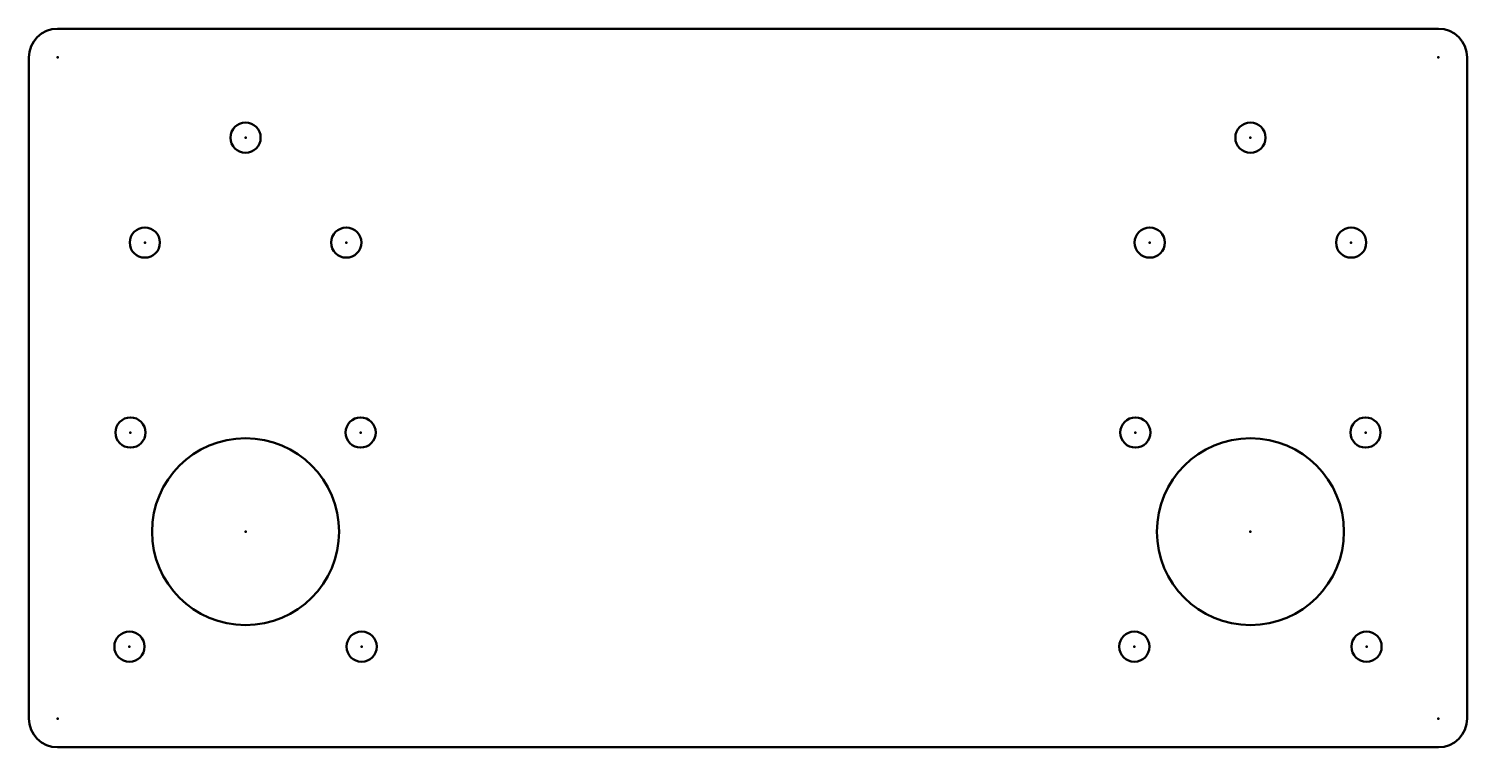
# Model space of a CAD drawing. Header units: millimetres. Extents: x 0 to 100, y -48 to 2.
import ezdxf

# ---------------------------------------------------------------- set-up
doc = ezdxf.new("R2010")
doc.units = ezdxf.units.MM
for name, color, linetype, lineweight in [('IV_ARC_CENTERS', 7, 'Continuous', 50), ('IV_INTERIOR_PROFILES', 7, 'Continuous', 50), ('IV_OUTER_PROFILE', 7, 'Continuous', 50)]:
    doc.layers.add(name, color=color, linetype=linetype, lineweight=lineweight)

msp = doc.modelspace()

# ---------------------------------------------------------------- linework, layer by layer
at = {"layer": 'IV_ARC_CENTERS'}
for p in [(98, 0), (2, 0), (15.07, -5.58), (84.93, -5.58), (8.07, -12.88), (22.07, -12.88), (77.93, -12.88), (91.93, -12.88), (7.07, -26.1), (23.07, -26.1), (76.93, -26.1), (92.93, -26.1), (84.93, -33), (15.07, -33), (76.86, -41), (93, -41), (7, -41), (23.14, -41), (2, -46), (98, -46)]:
    msp.add_point(p, dxfattribs=at)
at = {"layer": 'IV_INTERIOR_PROFILES'}
for centre, radius in [((15.07, -5.58), 1.05), ((84.93, -5.58), 1.05), ((8.07, -12.88), 1.05), ((22.07, -12.88), 1.05), ((77.93, -12.88), 1.05), ((91.93, -12.88), 1.05), ((7.07, -26.1), 1.05), ((23.07, -26.1), 1.05), ((76.93, -26.1), 1.05), ((92.93, -26.1), 1.05), ((15.07, -33), 6.5), ((84.93, -33), 6.5), ((7, -41), 1.05), ((23.14, -41), 1.05), ((76.86, -41), 1.05), ((93, -41), 1.05)]:
    msp.add_circle(centre, radius, dxfattribs=at)
at = {"layer": 'IV_OUTER_PROFILE'}
for p, q in [((2, 2), (98, 2)), ((100, 0), (100, -46)), ((0, -46), (0, 0)), ((98, -48), (2, -48))]:
    msp.add_line(p, q, dxfattribs=at)
for centre, start, end in [((2, 0), 90, 180), ((98, 0), 0, 90), ((2, -46), 180, 270), ((98, -46), 270, 0)]:
    msp.add_arc(centre, 2, start, end, dxfattribs=at)

doc.saveas('drawing.dxf')
